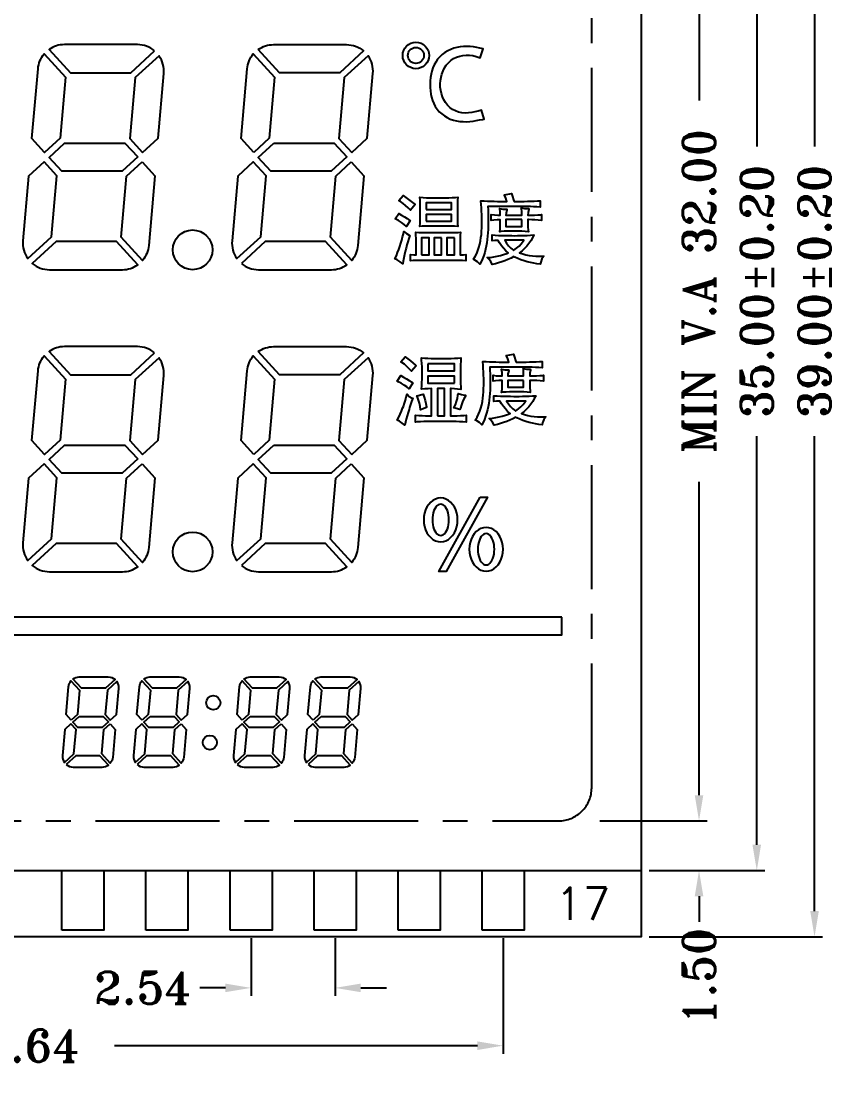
# Model space of a CAD drawing. Header units: inches. Extents: x 782 to 1065, y -130 to 27.
# Drawn here: x 857.44 to 882.05, y -92.11 to -59.71 of the extents above; entities that cross this region are included whole.
import ezdxf
from ezdxf.enums import TextEntityAlignment as Align

# ---------------------------------------------------------------- set-up
doc = ezdxf.new("R2010")
doc.units = ezdxf.units.IN
doc.header["$LTSCALE"] = 3
doc.header["$MEASUREMENT"] = 0
doc.linetypes.add('CENTER', pattern=[2, 1.25, -0.25, 0.25, -0.25])
doc.layers.add('DIM', color=3, linetype='Continuous', lineweight=13)
doc.styles.add('ROMANS', font='romans')
doc.styles.get("Standard").update_dxf_attribs({"font": 'romant.shx'})
doc.dimstyles.new('LCDDIM', dxfattribs={"dimtxt": 1.66, "dimasz": 1.328, "dimexe": 0.415, "dimexo": 0.415, "dimgap": 0.332, "dimtad": 0, "dimzin": 0, "dimdsep": 46, "dimtxsty": 'Standard', "dimcen": 1, "dimadec": 0, "dimazin": 0, "dimtfac": 1, "dimtofl": 0, "dimtmove": 0, "dimatfit": 0, "dimfxl": 0, "dimarcsym": 0})

# ---------------------------------------------------------------- blocks, each defined once
blk = doc.blocks.new('*D82')
at = {"layer": 'Defpoints', "color": 0}
for p in [(831.36, -87.167), (872, -87.167), (872, -90.659)]:
    blk.add_point(p, dxfattribs=at)
at = {"layer": 'DIM', "color": 0, "lineweight": -2}
for p, q in [((831.36, -87.41), (831.36, -90.902)), ((872, -87.41), (872, -90.902)), ((832.136, -90.659), (843.102, -90.659)), ((871.224, -90.659), (860.257, -90.659))]:
    blk.add_line(p, q, dxfattribs=at)
at = {"layer": 'DIM', "color": 0}
for points in [[(832.136, -90.53), (832.136, -90.789), (831.36, -90.659)], [(871.224, -90.53), (871.224, -90.789), (872, -90.659)]]:
    blk.add_solid(points, dxfattribs=at)
at = {"layer": 'DIM', "color": 0, "insert": (851.68, -90.659), "char_height": 0.97, "attachment_point": 5}
blk.add_mtext('PITCH 2.54X16=40.64', dxfattribs=at)
blk = doc.blocks.new('*D85')
at = {"layer": 'Defpoints', "color": 0}
for p in [(864.38, -87.167), (866.92, -87.167), (864.38, -88.913)]:
    blk.add_point(p, dxfattribs=at)
at = {"layer": 'DIM', "color": 0, "lineweight": -2}
for p, q in [((864.38, -87.41), (864.38, -89.156)), ((866.92, -87.41), (866.92, -89.156)), ((863.604, -88.913), (862.828, -88.913)), ((867.696, -88.913), (868.472, -88.913))]:
    blk.add_line(p, q, dxfattribs=at)
at = {"layer": 'DIM', "color": 0}
for points in [[(863.604, -88.784), (863.604, -89.043), (864.38, -88.913)], [(867.696, -88.784), (867.696, -89.043), (866.92, -88.913)]]:
    blk.add_solid(points, dxfattribs=at)
at = {"layer": 'DIM', "color": 0, "insert": (861.109, -88.913), "char_height": 0.97, "attachment_point": 5}
blk.add_mtext('2.54', dxfattribs=at)
blk = doc.blocks.new('*D89')
at = {"layer": 'Defpoints', "color": 0}
for p in [(874.68, -83.867), (876.18, -85.367), (877.926, -85.367)]:
    blk.add_point(p, dxfattribs=at)
at = {"layer": 'DIM', "color": 0, "lineweight": -2}
for p, q in [((877.926, -83.091), (877.926, -82.315)), ((874.922, -83.867), (878.168, -83.867)), ((876.422, -85.367), (878.168, -85.367)), ((877.926, -86.143), (877.926, -86.919))]:
    blk.add_line(p, q, dxfattribs=at)
at = {"layer": 'DIM', "color": 0}
for points in [[(877.796, -83.091), (878.055, -83.091), (877.926, -83.867)], [(877.796, -86.143), (878.055, -86.143), (877.926, -85.367)]]:
    blk.add_solid(points, dxfattribs=at)
at = {"layer": 'DIM', "color": 0, "insert": (877.926, -88.568), "char_height": 0.97, "attachment_point": 5, "rotation": 90}
blk.add_mtext('1.50', dxfattribs=at)
blk = doc.blocks.new('*D90')
at = {"layer": 'Defpoints', "color": 0}
for p in [(876.18, -48.367), (881.418, -48.367), (876.18, -87.367)]:
    blk.add_point(p, dxfattribs=at)
at = {"layer": 'DIM', "color": 0, "lineweight": -2}
for p, q in [((876.422, -48.367), (881.66, -48.367)), ((881.418, -49.143), (881.418, -63.493)), ((881.418, -86.591), (881.418, -72.241)), ((876.422, -87.367), (881.66, -87.367))]:
    blk.add_line(p, q, dxfattribs=at)
at = {"layer": 'DIM', "color": 0}
for points in [[(881.288, -49.143), (881.547, -49.143), (881.418, -48.367)], [(881.288, -86.591), (881.547, -86.591), (881.418, -87.367)]]:
    blk.add_solid(points, dxfattribs=at)
at = {"layer": 'DIM', "color": 0, "insert": (881.418, -67.867), "char_height": 0.97, "attachment_point": 5, "rotation": 90}
blk.add_mtext('39.00%%p0.20', dxfattribs=at)
blk = doc.blocks.new('*D91')
at = {"layer": 'Defpoints', "color": 0}
for p in [(876.18, -50.367), (879.672, -50.367), (876.18, -85.367)]:
    blk.add_point(p, dxfattribs=at)
at = {"layer": 'DIM', "color": 0, "lineweight": -2}
for p, q in [((876.422, -50.367), (879.914, -50.367)), ((879.672, -51.143), (879.672, -63.493)), ((879.672, -84.591), (879.672, -72.241)), ((876.422, -85.367), (879.914, -85.367))]:
    blk.add_line(p, q, dxfattribs=at)
at = {"layer": 'DIM', "color": 0}
for points in [[(879.542, -51.143), (879.801, -51.143), (879.672, -50.367)], [(879.542, -84.591), (879.801, -84.591), (879.672, -85.367)]]:
    blk.add_solid(points, dxfattribs=at)
at = {"layer": 'DIM', "color": 0, "insert": (879.672, -67.867), "char_height": 0.97, "attachment_point": 5, "rotation": 90}
blk.add_mtext('35.00%%p0.20', dxfattribs=at)
blk = doc.blocks.new('*D92')
at = {"layer": 'Defpoints', "color": 0}
for p in [(874.68, -51.867), (877.926, -51.867), (874.68, -83.867)]:
    blk.add_point(p, dxfattribs=at)
at = {"layer": 'DIM', "color": 0, "lineweight": -2}
for p, q in [((874.922, -51.867), (878.168, -51.867)), ((877.926, -52.643), (877.926, -62.107)), ((877.926, -83.091), (877.926, -73.627)), ((874.922, -83.867), (878.168, -83.867))]:
    blk.add_line(p, q, dxfattribs=at)
at = {"layer": 'DIM', "color": 0}
for points in [[(877.796, -52.643), (878.055, -52.643), (877.926, -51.867)], [(877.796, -83.091), (878.055, -83.091), (877.926, -83.867)]]:
    blk.add_solid(points, dxfattribs=at)
at = {"layer": 'DIM', "color": 0, "insert": (877.926, -67.867), "char_height": 0.97, "attachment_point": 5, "rotation": 90}
blk.add_mtext('MIN V.A 32.00', dxfattribs=at)

msp = doc.modelspace()

# ---------------------------------------------------------------- linework, layer by layer
msp.add_line((827.18, -85.367), (876.18, -85.367))
for points in [[(827.18, -87.367), (827.18, -48.367), (876.18, -48.367), (876.18, -87.367)], [(871.3, -60.524), (871.203, -60.503), (871.104, -60.486), (871.005, -60.474), (870.905, -60.468), (870.805, -60.469), (870.705, -60.479), (870.607, -60.498), (870.511, -60.525), (870.417, -60.559), (870.327, -60.603), (870.241, -60.654), (870.161, -60.714), (870.088, -60.782), (870.023, -60.858), (869.967, -60.941), (869.92, -61.029), (869.88, -61.12), (869.849, -61.215), (869.825, -61.312), (869.807, -61.411), (869.797, -61.51), (869.792, -61.61), (869.794, -61.71), (869.802, -61.81), (869.816, -61.909), (869.838, -62.006), (869.867, -62.102), (869.905, -62.195), (869.952, -62.283), (870.008, -62.365), (870.074, -62.441), (870.147, -62.509), (870.227, -62.568), (870.313, -62.62), (870.404, -62.662), (870.498, -62.695), (870.595, -62.719), (870.694, -62.734), (870.793, -62.742), (870.893, -62.743), (870.993, -62.737), (871.093, -62.726), (871.191, -62.71), (871.29, -62.692), (871.388, -62.672), (871.428, -62.663), (871.345, -62.397), (871.248, -62.424), (871.151, -62.449), (871.053, -62.469), (870.954, -62.48), (870.854, -62.482), (870.755, -62.473), (870.657, -62.452), (870.562, -62.42), (870.473, -62.374), (870.393, -62.315), (870.321, -62.245), (870.261, -62.166), (870.21, -62.08), (870.168, -61.989), (870.137, -61.894), (870.115, -61.797), (870.103, -61.697), (870.1, -61.597), (870.108, -61.498), (870.125, -61.399), (870.151, -61.303), (870.186, -61.209), (870.23, -61.12), (870.285, -61.036), (870.349, -60.96), (870.424, -60.893), (870.507, -60.837), (870.596, -60.792), (870.69, -60.759), (870.788, -60.739), (870.888, -60.732), (870.988, -60.735), (871.087, -60.748), (871.184, -60.77), (871.28, -60.799), (871.312, -60.81), (871.398, -60.546)], [(860.954, -63.808), (860.484, -64.239), (858.659, -64.239), (858.275, -63.82), (858.746, -63.389), (860.57, -63.389)], [(865.068, -63.389), (866.892, -63.389), (867.276, -63.808), (866.806, -64.239), (864.981, -64.239), (864.598, -63.82)], [(869.065, -65.033), (869.146, -65.09), (869.227, -65.15), (869.305, -65.212), (869.339, -65.24), (869.205, -65.414), (869.132, -65.345), (869.056, -65.28), (868.978, -65.218), (868.898, -65.158), (868.846, -65.122), (868.981, -64.977)], [(870.531, -65.902), (870.431, -65.898), (870.331, -65.896), (870.231, -65.895), (870.131, -65.895), (870.058, -65.895), (869.958, -65.895), (869.858, -65.895), (869.758, -65.896), (869.658, -65.899), (869.558, -65.904), (869.487, -65.911), (869.493, -65.812), (869.494, -65.722), (869.494, -65.216), (869.492, -65.116), (869.487, -65.024), (869.586, -65.034), (869.686, -65.039), (869.786, -65.042), (869.886, -65.043), (869.986, -65.043), (870.058, -65.043), (870.158, -65.043), (870.258, -65.042), (870.358, -65.041), (870.458, -65.038), (870.558, -65.032), (870.63, -65.024), (870.624, -65.124), (870.623, -65.216), (870.623, -65.722), (870.625, -65.822), (870.63, -65.911)], [(873.026, -65.318), (872.926, -65.312), (872.826, -65.308), (872.726, -65.306), (872.626, -65.305), (872.568, -65.305), (871.544, -65.305), (871.548, -65.404), (871.552, -65.504), (871.554, -65.604), (871.555, -65.704), (871.555, -65.804), (871.553, -65.904), (871.549, -66.004), (871.543, -66.104), (871.535, -66.204), (871.524, -66.303), (871.51, -66.402), (871.493, -66.501), (871.472, -66.598), (871.447, -66.695), (871.416, -66.79), (871.381, -66.884), (871.34, -66.975), (871.302, -67.048), (871.228, -66.98), (871.146, -66.923), (871.105, -66.901), (871.158, -66.817), (871.204, -66.728), (871.242, -66.635), (871.273, -66.54), (871.298, -66.444), (871.318, -66.345), (871.333, -66.247), (871.344, -66.147), (871.352, -66.048), (871.357, -65.948), (871.36, -65.848), (871.36, -65.748), (871.359, -65.648), (871.356, -65.548), (871.352, -65.448), (871.346, -65.348), (871.339, -65.248), (871.332, -65.149), (871.33, -65.131), (871.43, -65.138), (871.53, -65.143), (871.63, -65.146), (871.73, -65.148), (871.83, -65.15), (871.93, -65.151), (872.03, -65.152), (872.118, -65.152), (872.089, -65.056), (872.049, -64.965), (872.042, -64.951), (872.257, -64.91), (872.288, -65.005), (872.321, -65.1), (872.341, -65.152), (872.441, -65.152), (872.541, -65.151), (872.641, -65.15), (872.741, -65.148), (872.841, -65.146), (872.941, -65.143), (873.041, -65.138), (873.126, -65.131), (873.126, -65.325)], [(869.672, -65.394), (870.443, -65.394), (870.443, -65.195), (869.672, -65.195)], [(871.914, -65.47), (871.9, -65.371), (871.897, -65.364), (871.996, -65.382), (872.095, -65.387), (872.111, -65.385), (872.118, -65.416), (872.092, -65.511), (872.089, -65.57), (872.566, -65.57), (872.565, -65.47), (872.557, -65.37), (872.552, -65.342), (872.649, -65.364), (872.749, -65.368), (872.765, -65.366), (872.777, -65.392), (872.755, -65.489), (872.751, -65.57), (872.851, -65.568), (872.951, -65.565), (873.051, -65.56), (873.15, -65.553), (873.166, -65.551), (873.166, -65.724), (873.066, -65.715), (872.966, -65.709), (872.867, -65.705), (872.767, -65.703), (872.751, -65.703), (872.751, -65.824), (872.753, -65.924), (872.761, -66.023), (872.768, -66.068), (872.668, -66.057), (872.568, -66.052), (872.468, -66.05), (872.368, -66.049), (872.336, -66.049), (872.236, -66.049), (872.136, -66.051), (872.036, -66.055), (871.936, -66.064), (871.901, -66.068), (871.913, -65.969), (871.918, -65.869), (871.918, -65.838), (871.918, -65.705), (871.818, -65.708), (871.718, -65.715), (871.641, -65.724), (871.641, -65.551), (871.74, -65.562), (871.84, -65.568), (871.918, -65.57)], [(868.932, -65.563), (869.018, -65.616), (869.102, -65.669), (869.186, -65.724), (869.193, -65.729), (869.086, -65.907), (869.007, -65.845), (868.926, -65.787), (868.842, -65.733), (868.755, -65.684), (868.737, -65.674), (868.846, -65.513)], [(869.672, -65.75), (870.443, -65.75), (870.443, -65.544), (869.672, -65.544)], [(872.566, -65.703), (872.089, -65.703), (872.089, -65.907), (872.566, -65.907)], [(869.149, -66.274), (869.12, -66.37), (869.093, -66.466), (869.067, -66.563), (869.044, -66.66), (869.021, -66.758), (869, -66.855), (868.981, -66.953), (868.967, -67.034), (868.887, -66.973), (868.803, -66.919), (868.73, -66.882), (868.774, -66.792), (868.811, -66.699), (868.846, -66.605), (868.878, -66.511), (868.909, -66.416), (868.938, -66.32), (868.965, -66.224), (868.99, -66.127), (869.005, -66.059), (869.079, -66.126), (869.166, -66.174), (869.181, -66.18)], [(869.3, -66.763), (869.371, -66.766), (869.371, -66.27), (869.368, -66.17), (869.359, -66.082), (869.459, -66.087), (869.559, -66.09), (869.659, -66.092), (869.759, -66.093), (869.859, -66.094), (869.959, -66.094), (870.039, -66.094), (870.139, -66.094), (870.239, -66.094), (870.339, -66.093), (870.439, -66.092), (870.539, -66.09), (870.639, -66.087), (870.716, -66.082), (870.707, -66.182), (870.706, -66.27), (870.706, -66.766), (870.806, -66.762), (870.879, -66.759), (870.879, -66.944), (870.779, -66.937), (870.679, -66.934), (870.579, -66.933), (870.479, -66.932), (870.379, -66.932), (870.279, -66.932), (870.179, -66.932), (870.082, -66.932), (869.982, -66.932), (869.882, -66.932), (869.782, -66.932), (869.682, -66.932), (869.582, -66.933), (869.482, -66.934), (869.383, -66.936), (869.283, -66.939), (869.2, -66.944), (869.2, -66.759)], [(869.537, -66.766), (869.764, -66.766), (869.764, -66.255), (869.537, -66.255)], [(870.142, -66.255), (869.916, -66.255), (869.916, -66.766), (870.142, -66.766)], [(870.535, -66.255), (870.296, -66.255), (870.296, -66.766), (870.535, -66.766)], [(871.75, -66.336), (871.667, -66.344), (871.667, -66.166), (871.766, -66.173), (871.866, -66.178), (871.966, -66.181), (872.066, -66.184), (872.166, -66.185), (872.266, -66.186), (872.334, -66.187), (872.434, -66.186), (872.534, -66.185), (872.634, -66.182), (872.734, -66.178), (872.834, -66.173), (872.933, -66.166), (872.936, -66.166), (872.889, -66.254), (872.839, -66.34), (872.783, -66.424), (872.722, -66.503), (872.654, -66.576), (872.58, -66.644), (872.501, -66.705), (872.499, -66.707), (872.594, -66.739), (872.69, -66.765), (872.788, -66.785), (872.887, -66.799), (872.987, -66.807), (873.087, -66.81), (873.187, -66.81), (873.233, -66.808), (873.176, -66.89), (873.138, -66.983), (873.126, -67.048), (873.026, -67.036), (872.927, -67.021), (872.829, -67.002), (872.732, -66.978), (872.636, -66.95), (872.542, -66.917), (872.449, -66.879), (872.36, -66.834), (872.329, -66.818), (872.241, -66.864), (872.149, -66.905), (872.056, -66.942), (871.962, -66.975), (871.867, -67.006), (871.771, -67.033), (871.676, -67.058), (871.629, -66.97), (871.566, -66.892), (871.525, -66.851), (871.624, -66.844), (871.723, -66.829), (871.822, -66.81), (871.919, -66.787), (872.015, -66.759), (872.11, -66.727), (872.158, -66.709), (872.083, -66.642), (872.016, -66.568), (871.954, -66.49), (871.897, -66.408), (871.849, -66.329)], [(872.104, -66.412), (872.166, -66.49), (872.238, -66.56), (872.317, -66.62), (872.326, -66.626), (872.407, -66.568), (872.483, -66.503), (872.552, -66.43), (872.613, -66.35), (872.628, -66.327), (872.051, -66.327)], [(869.125, -69.907), (869.202, -69.97), (869.278, -70.035), (869.353, -70.102), (869.371, -70.119), (869.233, -70.28), (869.167, -70.206), (869.095, -70.136), (869.018, -70.072), (868.937, -70.014), (868.906, -69.995), (869.045, -69.846)], [(870.628, -70.82), (870.528, -70.812), (870.428, -70.807), (870.414, -70.806), (870.414, -71.63), (870.514, -71.629), (870.614, -71.626), (870.714, -71.622), (870.814, -71.615), (870.887, -71.609), (870.887, -71.822), (870.787, -71.813), (870.687, -71.808), (870.587, -71.805), (870.487, -71.803), (870.387, -71.802), (870.287, -71.801), (870.187, -71.8), (870.103, -71.8), (870.003, -71.801), (869.903, -71.801), (869.803, -71.802), (869.703, -71.804), (869.603, -71.806), (869.503, -71.81), (869.404, -71.816), (869.351, -71.822), (869.351, -71.609), (869.451, -71.617), (869.551, -71.623), (869.651, -71.627), (869.751, -71.629), (869.838, -71.63), (869.838, -70.806), (869.738, -70.81), (869.638, -70.817), (869.538, -70.825), (869.532, -70.826), (869.54, -70.726), (869.546, -70.626), (869.55, -70.527), (869.553, -70.427), (869.554, -70.346), (869.553, -70.246), (869.55, -70.146), (869.545, -70.046), (869.539, -69.947), (869.532, -69.876), (869.632, -69.885), (869.731, -69.89), (869.831, -69.893), (869.931, -69.895), (870.031, -69.896), (870.13, -69.896), (870.23, -69.896), (870.33, -69.895), (870.43, -69.893), (870.53, -69.89), (870.63, -69.884), (870.727, -69.876), (870.72, -69.976), (870.715, -70.076), (870.711, -70.176), (870.709, -70.276), (870.709, -70.349), (870.71, -70.449), (870.712, -70.549), (870.716, -70.649), (870.721, -70.749), (870.727, -70.83)], [(872.498, -70.007), (872.598, -70.006), (872.698, -70.005), (872.798, -70.003), (872.898, -70.001), (872.998, -69.998), (873.098, -69.993), (873.182, -69.986), (873.182, -70.18), (873.083, -70.173), (872.983, -70.167), (872.883, -70.163), (872.783, -70.161), (872.683, -70.159), (872.625, -70.159), (871.601, -70.159), (871.605, -70.259), (871.609, -70.359), (871.611, -70.459), (871.612, -70.559), (871.612, -70.659), (871.61, -70.759), (871.606, -70.859), (871.6, -70.959), (871.592, -71.059), (871.581, -71.158), (871.567, -71.257), (871.55, -71.355), (871.529, -71.453), (871.504, -71.55), (871.473, -71.645), (871.438, -71.739), (871.397, -71.83), (871.359, -71.903), (871.285, -71.835), (871.203, -71.778), (871.162, -71.756), (871.215, -71.671), (871.261, -71.582), (871.299, -71.49), (871.33, -71.395), (871.355, -71.298), (871.375, -71.2), (871.39, -71.101), (871.401, -71.002), (871.409, -70.902), (871.414, -70.803), (871.417, -70.703), (871.417, -70.603), (871.416, -70.503), (871.413, -70.403), (871.409, -70.303), (871.403, -70.203), (871.396, -70.103), (871.389, -70.003), (871.387, -69.986), (871.487, -69.993), (871.587, -69.998), (871.687, -70.001), (871.787, -70.003), (871.887, -70.005), (871.987, -70.006), (872.087, -70.007), (872.175, -70.007), (872.146, -69.911), (872.106, -69.82), (872.099, -69.806), (872.314, -69.765), (872.345, -69.86), (872.378, -69.955), (872.398, -70.007)], [(869.724, -70.059), (869.724, -70.273), (870.531, -70.273), (870.531, -70.059)], [(871.971, -70.325), (871.957, -70.226), (871.954, -70.218), (872.052, -70.237), (872.152, -70.241), (872.168, -70.24), (872.175, -70.271), (872.149, -70.366), (872.146, -70.425), (872.623, -70.425), (872.622, -70.325), (872.614, -70.225), (872.609, -70.197), (872.706, -70.219), (872.806, -70.223), (872.822, -70.22), (872.834, -70.247), (872.812, -70.343), (872.808, -70.425), (872.908, -70.423), (873.008, -70.42), (873.108, -70.415), (873.207, -70.408), (873.223, -70.406), (873.223, -70.579), (873.123, -70.57), (873.023, -70.564), (872.924, -70.56), (872.824, -70.558), (872.808, -70.558), (872.808, -70.679), (872.81, -70.779), (872.818, -70.878), (872.825, -70.923), (872.725, -70.912), (872.625, -70.907), (872.525, -70.904), (872.425, -70.904), (872.393, -70.904), (872.293, -70.904), (872.193, -70.906), (872.093, -70.91), (871.993, -70.918), (871.958, -70.923), (871.97, -70.824), (871.975, -70.724), (871.975, -70.693), (871.975, -70.56), (871.875, -70.563), (871.775, -70.57), (871.698, -70.579), (871.698, -70.406), (871.797, -70.417), (871.897, -70.422), (871.975, -70.425)], [(868.995, -70.459), (869.082, -70.509), (869.166, -70.562), (869.25, -70.617), (869.273, -70.633), (869.166, -70.818), (869.088, -70.756), (869.006, -70.699), (868.921, -70.647), (868.832, -70.6), (868.797, -70.584), (868.908, -70.41)], [(870.531, -70.643), (870.531, -70.435), (869.724, -70.435), (869.724, -70.643)], [(872.623, -70.558), (872.146, -70.558), (872.146, -70.762), (872.623, -70.762)], [(870.023, -71.63), (870.232, -71.63), (870.232, -70.806), (870.023, -70.806)], [(869.233, -71.192), (869.203, -71.287), (869.174, -71.383), (869.157, -71.438), (869.13, -71.534), (869.102, -71.63), (869.076, -71.726), (869.05, -71.823), (869.027, -71.914), (868.95, -71.851), (868.867, -71.795), (868.801, -71.763), (868.848, -71.674), (868.89, -71.584), (868.929, -71.492), (868.965, -71.398), (868.986, -71.343), (869.019, -71.249), (869.049, -71.153), (869.076, -71.057), (869.098, -70.973), (869.165, -71.046), (869.253, -71.093), (869.269, -71.098)], [(869.615, -71.068), (869.641, -71.165), (869.665, -71.262), (869.686, -71.36), (869.691, -71.383), (869.508, -71.447), (869.492, -71.349), (869.471, -71.251), (869.444, -71.155), (869.409, -71.061), (869.392, -71.021), (869.586, -70.973)], [(870.813, -71.115), (870.776, -71.207), (870.742, -71.302), (870.71, -71.396), (870.697, -71.435), (870.516, -71.385), (870.558, -71.295), (870.592, -71.201), (870.619, -71.104), (870.638, -71.006), (870.645, -70.954), (870.74, -70.983), (870.838, -71.004), (870.865, -71.008), (870.87, -71.034)], [(873.144, -71.665), (873.244, -71.664), (873.29, -71.663), (873.233, -71.745), (873.195, -71.837), (873.182, -71.903), (873.083, -71.891), (872.984, -71.875), (872.886, -71.856), (872.789, -71.833), (872.693, -71.805), (872.599, -71.772), (872.506, -71.733), (872.417, -71.689), (872.386, -71.672), (872.298, -71.719), (872.206, -71.76), (872.113, -71.797), (872.019, -71.83), (871.924, -71.861), (871.828, -71.888), (871.733, -71.912), (871.686, -71.824), (871.623, -71.747), (871.582, -71.706), (871.681, -71.698), (871.78, -71.684), (871.879, -71.665), (871.976, -71.642), (872.072, -71.614), (872.167, -71.582), (872.215, -71.563), (872.14, -71.497), (872.073, -71.423), (872.011, -71.345), (871.954, -71.263), (871.906, -71.184), (871.807, -71.191), (871.724, -71.198), (871.724, -71.021), (871.823, -71.027), (871.923, -71.032), (872.023, -71.036), (872.123, -71.038), (872.223, -71.04), (872.323, -71.041), (872.391, -71.041), (872.491, -71.041), (872.591, -71.039), (872.691, -71.037), (872.791, -71.033), (872.891, -71.028), (872.99, -71.021), (872.993, -71.021), (872.946, -71.109), (872.896, -71.195), (872.84, -71.279), (872.779, -71.357), (872.711, -71.431), (872.637, -71.498), (872.558, -71.56), (872.556, -71.561), (872.651, -71.593), (872.747, -71.62), (872.845, -71.64), (872.944, -71.654), (873.044, -71.662)], [(872.161, -71.267), (872.223, -71.345), (872.295, -71.415), (872.374, -71.475), (872.383, -71.481), (872.464, -71.422), (872.54, -71.357), (872.609, -71.285), (872.67, -71.205), (872.685, -71.182), (872.108, -71.182)], [(860.954, -72.933), (860.484, -73.365), (858.659, -73.365), (858.275, -72.946), (858.746, -72.515), (860.57, -72.515)], [(865.068, -72.515), (866.892, -72.515), (867.276, -72.933), (866.806, -73.365), (864.981, -73.365), (864.598, -72.946)], [(870.273, -75.402), (870.348, -75.362), (870.416, -75.308), (870.477, -75.241), (870.529, -75.162), (870.571, -75.073), (870.602, -74.978), (870.621, -74.877), (870.627, -74.773), (870.621, -74.67), (870.602, -74.569), (870.571, -74.473), (870.529, -74.384), (870.477, -74.306), (870.416, -74.238), (870.348, -74.184), (870.273, -74.144), (870.195, -74.12), (870.115, -74.112), (870.035, -74.12), (869.957, -74.144), (869.882, -74.184), (869.814, -74.238), (869.753, -74.306), (869.7, -74.384), (869.658, -74.473), (869.628, -74.569), (869.609, -74.67), (869.602, -74.773), (869.609, -74.877), (869.628, -74.978), (869.658, -75.073), (869.7, -75.162), (869.753, -75.241), (869.814, -75.308), (869.882, -75.362), (869.957, -75.402), (870.035, -75.426), (870.115, -75.435), (870.195, -75.426)], [(871.304, -74.083), (871.528, -74.083), (870.282, -76.334), (870.057, -76.334)], [(870.038, -74.323), (870.001, -74.352), (869.968, -74.391), (869.938, -74.439), (869.912, -74.495), (869.892, -74.558), (869.877, -74.627), (869.868, -74.699), (869.865, -74.773), (869.868, -74.847), (869.877, -74.919), (869.892, -74.988), (869.912, -75.051), (869.938, -75.108), (869.968, -75.156), (870.001, -75.195), (870.038, -75.223), (870.076, -75.24), (870.115, -75.246), (870.154, -75.24), (870.192, -75.223), (870.229, -75.195), (870.262, -75.156), (870.292, -75.108), (870.317, -75.051), (870.338, -74.988), (870.353, -74.919), (870.362, -74.847), (870.365, -74.773), (870.362, -74.699), (870.353, -74.627), (870.338, -74.558), (870.317, -74.495), (870.292, -74.439), (870.262, -74.391), (870.229, -74.352), (870.192, -74.323), (870.154, -74.306), (870.115, -74.3), (870.076, -74.306)], [(871.648, -76.291), (871.722, -76.251), (871.791, -76.197), (871.852, -76.13), (871.904, -76.051), (871.946, -75.962), (871.977, -75.866), (871.995, -75.765), (872.002, -75.662), (871.995, -75.558), (871.977, -75.458), (871.946, -75.362), (871.904, -75.273), (871.852, -75.194), (871.791, -75.127), (871.722, -75.073), (871.648, -75.033), (871.569, -75.009), (871.489, -75.001), (871.409, -75.009), (871.331, -75.033), (871.257, -75.073), (871.188, -75.127), (871.127, -75.194), (871.075, -75.273), (871.033, -75.362), (871.002, -75.458), (870.983, -75.558), (870.977, -75.662), (870.983, -75.765), (871.002, -75.866), (871.033, -75.962), (871.075, -76.051), (871.127, -76.13), (871.188, -76.197), (871.257, -76.251), (871.331, -76.291), (871.409, -76.315), (871.489, -76.323), (871.569, -76.315)], [(871.412, -75.212), (871.376, -75.24), (871.342, -75.279), (871.312, -75.327), (871.287, -75.384), (871.266, -75.447), (871.251, -75.516), (871.242, -75.588), (871.239, -75.662), (871.242, -75.736), (871.251, -75.808), (871.266, -75.877), (871.287, -75.94), (871.312, -75.996), (871.342, -76.045), (871.376, -76.083), (871.412, -76.112), (871.45, -76.129), (871.489, -76.135), (871.528, -76.129), (871.567, -76.112), (871.603, -76.083), (871.636, -76.045), (871.666, -75.996), (871.692, -75.94), (871.712, -75.877), (871.727, -75.808), (871.736, -75.736), (871.74, -75.662), (871.736, -75.588), (871.727, -75.516), (871.712, -75.447), (871.692, -75.384), (871.666, -75.327), (871.636, -75.279), (871.603, -75.24), (871.567, -75.212), (871.528, -75.195), (871.489, -75.189), (871.45, -75.195)], [(873.78, -77.715), (829.58, -77.715), (829.58, -78.245), (873.78, -78.245)], [(859.184, -80.71), (859.914, -80.71), (860.067, -80.878), (859.879, -81.05), (859.149, -81.05), (858.996, -80.883)], [(861.328, -80.71), (862.058, -80.71), (862.211, -80.878), (862.023, -81.05), (861.293, -81.05), (861.14, -80.883)], [(864.355, -80.71), (865.085, -80.71), (865.238, -80.878), (865.05, -81.05), (864.32, -81.05), (864.167, -80.883)], [(866.499, -80.71), (867.229, -80.71), (867.382, -80.878), (867.194, -81.05), (866.464, -81.05), (866.311, -80.883)], [(858.665, -87.167), (858.665, -85.367), (859.935, -85.367), (859.935, -87.167)], [(861.205, -87.167), (861.205, -85.367), (862.475, -85.367), (862.475, -87.167)], [(863.745, -87.167), (863.745, -85.367), (865.015, -85.367), (865.015, -87.167)], [(866.285, -87.167), (866.285, -85.367), (867.555, -85.367), (867.555, -87.167)], [(868.825, -87.167), (868.825, -85.367), (870.095, -85.367), (870.095, -87.167)], [(871.365, -87.167), (871.365, -85.367), (872.635, -85.367), (872.635, -87.167)]]:
    msp.add_lwpolyline(points, close=True)
at = {"linetype": 'CENTER'}
msp.add_lwpolyline([(829.68, -83.867), (873.68, -83.867, 0.414214), (874.68, -82.867), (874.68, -52.867, 0.414214), (873.68, -51.867), (829.68, -51.867, 0.414214), (828.68, -52.867), (828.68, -82.867, 0.414214)], format="xyb", close=True, dxfattribs=at)
for points in [[(861.464, -60.604, 0.177764), (860.946, -60.414), (858.738, -60.414, 0.155341), (858.276, -60.561), (858.92, -61.264), (860.744, -61.264)], [(864.598, -60.561, -0.155341), (865.06, -60.414), (867.269, -60.414, -0.177764), (867.786, -60.604), (867.066, -61.264), (865.242, -61.264)], [(857.941, -61.145, -0.155341), (858.128, -60.697), (858.772, -61.399), (858.611, -63.242), (858.14, -63.673), (857.757, -63.254)], [(861.102, -63.673), (861.572, -63.242), (861.743, -61.284, 0.177764), (861.599, -60.752), (860.879, -61.412), (860.718, -63.254)], [(864.462, -63.673), (864.079, -63.254), (864.263, -61.145, -0.155341), (864.45, -60.697), (865.094, -61.399), (864.933, -63.242)], [(867.424, -63.673), (867.894, -63.242), (868.066, -61.284, 0.177764), (867.921, -60.752), (867.201, -61.412), (867.04, -63.254)], [(858.128, -63.956), (857.657, -64.387), (857.486, -66.345, 0.177764), (857.63, -66.877), (858.351, -66.217), (858.512, -64.374)], [(861.089, -63.956), (861.473, -64.374), (861.288, -66.484, -0.155341), (861.101, -66.932), (860.458, -66.229), (860.619, -64.387)], [(863.808, -66.345, 0.177764), (863.952, -66.877), (864.673, -66.217), (864.834, -64.374), (864.45, -63.956), (863.98, -64.387)], [(867.411, -63.956), (867.795, -64.374), (867.611, -66.484, -0.155341), (867.424, -66.932), (866.78, -66.229), (866.941, -64.387)], [(860.31, -66.364), (858.486, -66.364), (857.765, -67.024, 0.177764), (858.283, -67.214), (860.492, -67.214, 0.155341), (860.954, -67.067)], [(864.088, -67.024, 0.177764), (864.605, -67.214), (866.814, -67.214, 0.155341), (867.276, -67.067), (866.632, -66.364), (864.808, -66.364)], [(861.464, -69.73, 0.177764), (860.946, -69.54), (858.738, -69.54, 0.155341), (858.276, -69.687), (858.92, -70.39), (860.744, -70.39)], [(864.598, -69.687, -0.155341), (865.06, -69.54), (867.269, -69.54, -0.177764), (867.786, -69.73), (867.066, -70.39), (865.242, -70.39)], [(857.757, -72.379), (857.941, -70.27, -0.155341), (858.128, -69.822), (858.772, -70.525), (858.611, -72.367), (858.14, -72.798)], [(861.102, -72.798), (861.572, -72.367), (861.743, -70.409, 0.177764), (861.599, -69.877), (860.879, -70.537), (860.718, -72.379)], [(864.462, -72.798), (864.079, -72.379), (864.263, -70.27, -0.155341), (864.45, -69.822), (865.094, -70.525), (864.933, -72.367)], [(867.424, -72.798), (867.894, -72.367), (868.066, -70.409, 0.177764), (867.921, -69.877), (867.201, -70.537), (867.04, -72.379)], [(858.128, -73.081), (857.657, -73.512), (857.486, -75.47, 0.177764), (857.63, -76.002), (858.351, -75.342), (858.512, -73.5)], [(861.089, -73.081), (861.473, -73.5), (861.288, -75.609, -0.155341), (861.101, -76.057), (860.458, -75.354), (860.619, -73.512)], [(864.45, -73.081), (863.98, -73.512), (863.808, -75.47, 0.177764), (863.952, -76.002), (864.673, -75.342), (864.834, -73.5)], [(867.411, -73.081), (867.795, -73.5), (867.611, -75.609, -0.155341), (867.424, -76.057), (866.78, -75.354), (866.941, -73.512)], [(860.31, -75.49), (858.486, -75.49), (857.765, -76.149, 0.177764), (858.283, -76.34), (860.492, -76.34, 0.155341), (860.954, -76.192)], [(864.088, -76.149, 0.177764), (864.605, -76.34), (866.814, -76.34, 0.155341), (867.276, -76.192), (866.632, -75.49), (864.808, -75.49)], [(858.942, -80.824), (858.788, -80.656), (858.862, -79.813, -0.155341), (858.937, -79.633), (859.194, -79.914), (859.13, -80.651)], [(858.996, -79.579, -0.155341), (859.181, -79.52), (860.064, -79.52, -0.177764), (860.271, -79.596), (859.983, -79.86), (859.253, -79.86)], [(860.126, -80.824), (860.314, -80.651), (860.383, -79.868, 0.177764), (860.325, -79.655), (860.037, -79.919), (859.973, -80.656)], [(861.086, -80.824), (860.932, -80.656), (861.006, -79.813, -0.155341), (861.081, -79.633), (861.338, -79.914), (861.274, -80.651)], [(861.14, -79.579, -0.155341), (861.325, -79.52), (862.208, -79.52, -0.177764), (862.415, -79.596), (862.127, -79.86), (861.397, -79.86)], [(862.27, -80.824), (862.458, -80.651), (862.527, -79.868, 0.177764), (862.469, -79.655), (862.181, -79.919), (862.117, -80.656)], [(864.113, -80.824), (863.959, -80.656), (864.033, -79.813, -0.155341), (864.108, -79.633), (864.366, -79.914), (864.301, -80.651)], [(864.167, -79.579, -0.155341), (864.352, -79.52), (865.235, -79.52, -0.177764), (865.442, -79.596), (865.154, -79.86), (864.425, -79.86)], [(865.297, -80.824), (865.486, -80.651), (865.554, -79.868, 0.177764), (865.496, -79.655), (865.208, -79.919), (865.144, -80.656)], [(866.257, -80.824), (866.103, -80.656), (866.177, -79.813, -0.155341), (866.252, -79.633), (866.51, -79.914), (866.445, -80.651)], [(866.311, -79.579, -0.155341), (866.496, -79.52), (867.379, -79.52, -0.177764), (867.586, -79.596), (867.298, -79.86), (866.569, -79.86)], [(867.441, -80.824), (867.63, -80.651), (867.698, -79.868, 0.177764), (867.64, -79.655), (867.352, -79.919), (867.288, -80.656)], [(858.937, -80.937), (858.749, -81.109), (858.68, -81.893, 0.177764), (858.738, -82.105), (859.026, -81.841), (859.09, -81.104)], [(860.121, -80.937), (860.275, -81.104), (860.201, -81.948, -0.155341), (860.126, -82.127), (859.869, -81.846), (859.933, -81.109)], [(861.081, -80.937), (860.893, -81.109), (860.824, -81.893, 0.177764), (860.882, -82.105), (861.17, -81.841), (861.234, -81.104)], [(862.265, -80.937), (862.419, -81.104), (862.345, -81.948, -0.155341), (862.27, -82.127), (862.013, -81.846), (862.077, -81.109)], [(864.108, -80.937), (863.92, -81.109), (863.851, -81.893, 0.177764), (863.909, -82.105), (864.197, -81.841), (864.261, -81.104)], [(865.292, -80.937), (865.446, -81.104), (865.372, -81.948, -0.155341), (865.297, -82.127), (865.04, -81.846), (865.104, -81.109)], [(866.252, -80.937), (866.064, -81.109), (865.995, -81.893, 0.177764), (866.053, -82.105), (866.341, -81.841), (866.405, -81.104)], [(867.436, -80.937), (867.59, -81.104), (867.516, -81.948, -0.155341), (867.441, -82.127), (867.184, -81.846), (867.248, -81.109)], [(858.792, -82.164, 0.177764), (858.999, -82.24), (859.882, -82.24, 0.155341), (860.067, -82.182), (859.81, -81.9), (859.08, -81.9)], [(860.936, -82.164, 0.177764), (861.143, -82.24), (862.026, -82.24, 0.155341), (862.211, -82.182), (861.954, -81.9), (861.224, -81.9)], [(863.963, -82.164, 0.177764), (864.17, -82.24), (865.053, -82.24, 0.155341), (865.238, -82.182), (864.981, -81.9), (864.251, -81.9)], [(866.107, -82.164, 0.177764), (866.314, -82.24), (867.197, -82.24, 0.155341), (867.382, -82.182), (867.125, -81.9), (866.395, -81.9)]]:
    msp.add_lwpolyline(points, format="xyb", close=True)
for centre, radius in [((869.367, -60.741), 0.401), ((869.367, -60.741), 0.243), ((862.615, -66.614), 0.6), ((862.615, -75.74), 0.6), ((863.24, -80.299), 0.215), ((863.135, -81.501), 0.215)]:
    msp.add_circle(centre, radius)

# ---------------------------------------------------------------- texts
at = {"style": 'ROMANS'}
msp.add_text('17', height=0.97, dxfattribs=at).set_placement((874.407, -86.367), align=Align.MIDDLE)

# ---------------------------------------------------------------- dimensions: what is measured, and where the dimension line sits
at = {"layer": 'DIM'}
for base, p1, p2, text, picture, middle in [((881.418, -48.367), (876.18, -87.367), (876.18, -48.367), '<>%%p0.20', '*D90', (881.418, -67.867)), ((879.672, -50.367), (876.18, -85.367), (876.18, -50.367), '<>%%p0.20', '*D91', (879.672, -67.867)), ((877.926, -51.867), (874.68, -83.867), (874.68, -51.867), 'MIN V.A <>', '*D92', (877.926, -67.867))]:
    dim = msp.add_linear_dim(base=base, p1=p1, p2=p2, angle=90, text=text, dimstyle='LCDDIM', override={"dimtxt": 0.97, "dimasz": 0.776, "dimexe": 0.2425, "dimexo": 0.2425, "dimgap": 0.194}, dxfattribs=at)
    dim.commit()
    dim.dimension.update_dxf_attribs({"geometry": picture, "text_midpoint": middle})
dim = msp.add_linear_dim(base=(877.926, -85.367), p1=(874.68, -83.867), p2=(876.18, -85.367), angle=90, dimstyle='LCDDIM', override={"dimtxt": 0.97, "dimasz": 0.776, "dimexe": 0.2425, "dimexo": 0.2425, "dimgap": 0.194}, dxfattribs=at)
dim.commit()
dim.dimension.update_dxf_attribs({"geometry": '*D89', "text_midpoint": (877.926, -88.568)})
dim = msp.add_linear_dim(base=(872, -90.659), p1=(831.36, -87.167), p2=(872, -87.167), text='PITCH 2.54X16=<>', dimstyle='LCDDIM', override={"dimtxt": 0.97, "dimasz": 0.776, "dimexe": 0.2425, "dimexo": 0.2425, "dimgap": 0.194}, dxfattribs=at)
dim.commit()
dim.dimension.update_dxf_attribs({"geometry": '*D82', "text_midpoint": (851.68, -90.659)})
dim = msp.add_linear_dim(base=(864.38, -88.913), p1=(866.92, -87.167), p2=(864.38, -87.167), dimstyle='LCDDIM', override={"dimtxt": 0.97, "dimasz": 0.776, "dimexe": 0.2425, "dimexo": 0.2425, "dimgap": 0.194}, dxfattribs=at)
dim.commit()
dim.dimension.update_dxf_attribs({"geometry": '*D85', "text_midpoint": (861.109, -88.913)})

doc.saveas('drawing.dxf')
